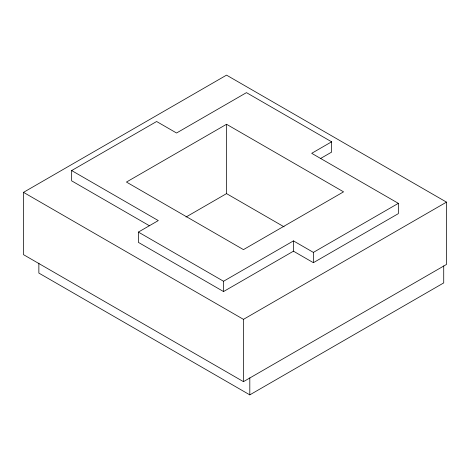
<?xml version="1.0" encoding="UTF-8"?>
<svg xmlns="http://www.w3.org/2000/svg" width="470" height="470" viewBox="0 0 470 470"><rect width="100%" height="100%" fill="white"/><g stroke="black" fill="none" stroke-linecap="round" stroke-linejoin="round"><path stroke-width="0.7" d="M23.5 192.353L226.534 75.135L446.5 202.129L446.5 264.434L243.466 381.652L23.5 254.658L23.5 192.353L243.466 319.353L446.5 202.129M149.448 225.764L71.657 180.85L71.657 170.557L156.622 121.507L176.544 133.01L246.462 92.643L331.62 141.811L331.62 152.104L320.417 158.578M226.534 124.274L126.442 182.06L243.466 249.623L343.558 191.836L226.534 124.274L226.534 193.617L284.097 226.851M331.62 141.811L311.698 153.32L398.343 203.346L398.343 213.638L313.378 262.689L293.456 251.186L223.538 291.547L138.38 242.379L138.38 232.086L158.302 220.583L71.657 170.557M185.991 217.028L226.534 193.617M138.38 232.086L223.538 281.254L293.456 240.893L313.378 252.396L398.343 203.346M38.863 263.159L38.863 273.076L249.811 394.865L443.721 282.911L443.721 265.908M313.378 252.396L313.378 262.689M293.456 240.893L293.456 251.186M249.811 377.862L249.811 394.865M243.466 319.353L243.466 381.652M223.538 281.254L223.538 291.547"/></g></svg>
